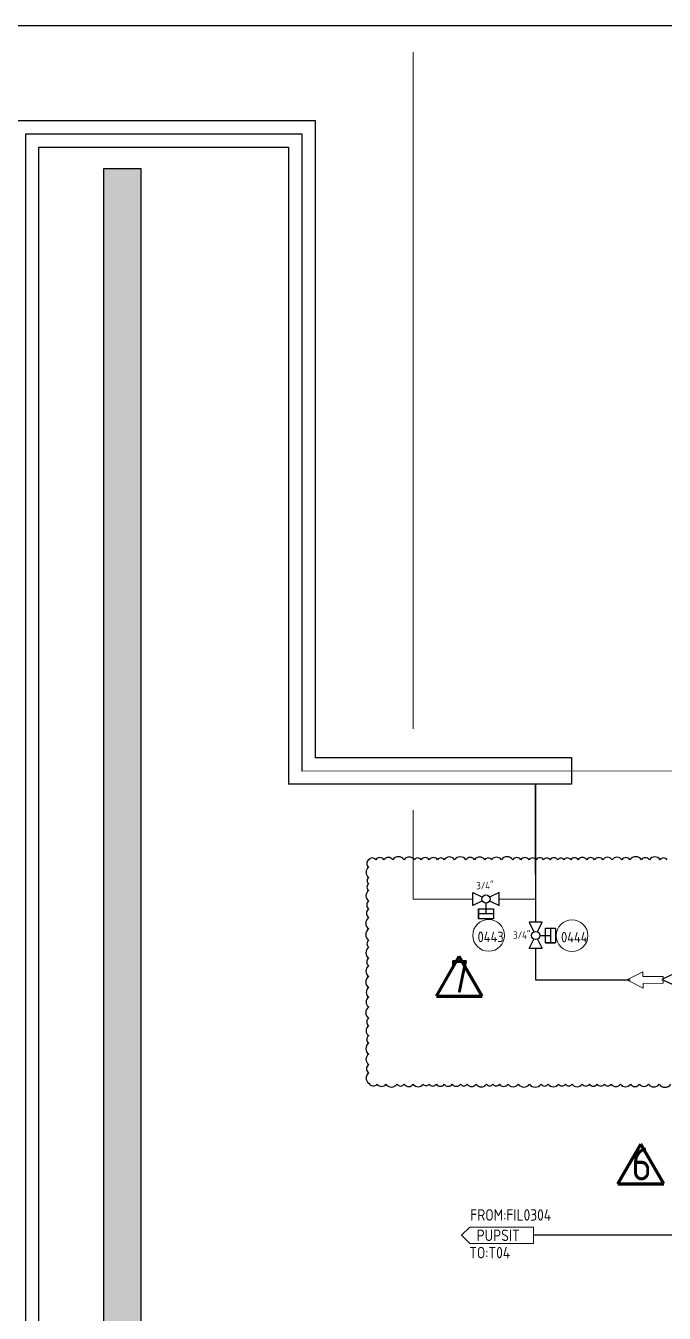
# Model space of a CAD drawing. Header units: millimetres. Extents: x -68339142 to 208, y -167 to 82456658.
# Drawn here: x -68326948 to -68326224, y 82448922 to 82450383 of the extents above; entities that cross this region are included whole.
import ezdxf
from ezdxf.enums import TextEntityAlignment as Align

# ---------------------------------------------------------------- set-up
doc = ezdxf.new("R2010")
doc.units = ezdxf.units.MM
doc.header["$MEASUREMENT"] = 0
for name, color, linetype, lineweight in [('06TEXT', 7, 'Continuous', 0), ('Modle', 161, 'Continuous', 70), ('图层09压缩空气CA', 4, 'Continuous', 15)]:
    doc.layers.add(name, color=color, linetype=linetype, lineweight=lineweight)
doc.layers.add('压缩空气', color=130, linetype='Continuous')
doc.layers.add('药液', color=210, linetype='Continuous')
doc.styles.add('MECTXT', font='romans.shx', dxfattribs={"width": 0.8, "bigfont": 'kunlun.shx'})
doc.styles.get("Standard").update_dxf_attribs({"font": 'gbenor.shx', "bigfont": 'gbcbig.shx'})

# ---------------------------------------------------------------- blocks, each defined once
blk = doc.blocks.new('*U548')
for p, q in [((-1.803, 0.177), (-0.425, 0.177)), ((-1.803, 0.177), (-1.803, -0.177)), ((-1.803, -0.177), (-0.425, -0.177))]:
    blk.add_line(p, q)
for points in [[(-0.425, 0.177), (-0.248, 0)], [(-0.425, -0.177), (-0.248, 0)]]:
    blk.add_lwpolyline(points)
at = {"style": 'MECTXT', "width": 0.8, "flags": 8}
for tag, p in [('LINE_1', (-1.741, 0.076)), ('LINE_3', (-1.741, -0.078))]:
    blk.add_attdef(tag, text='', height=0.1, dxfattribs=at).set_placement(p, align=Align.MIDDLE_LEFT)
blk = doc.blocks.new('*U459')
at = {"color": 0}
for p, q in [((5.6, 11.3), (-5.6, 11.3)), ((-5.6, 11.3), (-1.6, 3.1)), ((1.6, 3.1), (5.6, 11.3)), ((3.5, 0), (12.7, 0)), ((8.4, -6.3), (8.4, 6.3)), ((8.4, 6.3), (16.9, 6.3)), ((12.7, 6.3), (12.7, -6.3)), ((16.9, 6.3), (16.9, -6.3)), ((-5.6, -11.2), (-1.6, -3.1)), ((1.6, -3.1), (5.6, -11.2)), ((5.6, -11.2), (-5.6, -11.2))]:
    blk.add_line(p, q, dxfattribs=at)
blk.add_lwpolyline([(8.4, -6.3), (8.4, -6.3), (16.9, -6.3), (16.9, -6.3)], close=True, dxfattribs=at)
at = {"color": 1, "linetype": 'ByBlock', "lineweight": 9}
blk.add_circle((31.1, -0.2), 13.5, dxfattribs=at)
at = {"color": 0}
blk.add_circle((0, 0), 3.52, dxfattribs=at)
at = {"color": 1, "linetype": 'ByBlock', "lineweight": 9}
for tag, p, height, flags in [('YQJ_CODE', (24.1, 2.2), 9, 2), ('YQJ_ITEMID', (12.3, -9.3), 5, 1), ('YQJ_CLASS_NAME', (12.3, -15), 5, 1), ('供电电源', (13.4, -26.4), 5, 1), ('品牌', (13.5, -20.6), 5, 1), ('控制方式', (13.7, -33.1), 5, 1), ('输出信号类型2', (14, -46.4), 5, 1), ('输出信号类型1', (14.2, -39.4), 5, 1)]:
    blk.add_attdef(tag, p, '', height=height, dxfattribs=dict(at, flags=flags))
for tag, p, height in [('尺寸', (-19.1, -2.8), 6.3), ('YQJ_NO', (21.7, -5.9), 9)]:
    blk.add_attdef(tag, p, '', height=height, dxfattribs=at)
blk = doc.blocks.new('*U462')
at = {"color": 0}
for p, q in [((-11.3, -5.6), (-11.3, 5.6)), ((-11.3, 5.6), (-3.1, 1.6)), ((11.2, 5.6), (3.1, 1.6)), ((11.2, -5.6), (11.2, 5.6)), ((-3.1, -1.6), (-11.3, -5.6)), ((-6.3, -8.4), (6.3, -8.4)), ((0, -3.5), (0, -12.7)), ((3.1, -1.6), (11.2, -5.6)), ((6.3, -8.4), (6.3, -16.9)), ((6.3, -12.7), (-6.3, -12.7)), ((6.3, -16.9), (-6.3, -16.9))]:
    blk.add_line(p, q, dxfattribs=at)
blk.add_lwpolyline([(-6.3, -8.4), (-6.3, -8.4), (-6.3, -16.9), (-6.3, -16.9)], close=True, dxfattribs=at)
blk.add_circle((0, 0), 3.52, dxfattribs=at)
at = {"color": 1, "linetype": 'ByBlock', "lineweight": 9}
blk.add_circle((2.2, -31), 13.5, dxfattribs=at)
for tag, p, height in [('尺寸', (-8.2, 8.3), 6.3), ('YQJ_NO', (-7.1, -36.7), 9)]:
    blk.add_attdef(tag, p, '', height=height, dxfattribs=at)
for tag, p, height, flags in [('YQJ_ITEMID', (12.3, -9.3), 5, 1), ('YQJ_CLASS_NAME', (12.3, -15), 5, 1), ('YQJ_CODE', (-4.8, -28.6), 9, 2), ('供电电源', (13.4, -26.4), 5, 1), ('品牌', (13.5, -20.6), 5, 1), ('控制方式', (13.7, -33.1), 5, 1), ('输出信号类型2', (14, -46.4), 5, 1), ('输出信号类型1', (14.2, -39.4), 5, 1)]:
    blk.add_attdef(tag, p, '', height=height, dxfattribs=dict(at, flags=flags))
blk = doc.blocks.new('LINK_01')
at = {"color": 4}
blk.add_lwpolyline([(-155.2, 22.2), (-203.5, 0), (-153.4, -22.2), (0, -22.2), (0, 0), (0, 22.2), (-155.2, 22.2)], dxfattribs=at)
blk.add_attdef('ID', (-156.3, -12.4), '', height=27.2, dxfattribs=at)
blk = doc.blocks.new('Outlet_v1')
at = {"lineweight": 0}
for p, q in [((-82.6, -0.1), (-45.6, 18.5)), ((-45.6, 7.7), (-45.6, 18.5)), ((0, 7.7), (-45.6, 7.7)), ((0, -7.7), (0, 7.7)), ((-82.6, -0.1), (-45.5, -18.5)), ((0, -7.7), (-45.5, -7.8)), ((-45.5, -18.5), (-45.5, -7.8))]:
    blk.add_line(p, q, dxfattribs=at)

msp = doc.modelspace()

# ---------------------------------------------------------------- hatches: boundary and pattern name
at = {"linetype": 'ByBlock', "lineweight": -3, "ltscale": 4}
h = msp.add_hatch(dxfattribs=at)
h.set_pattern_fill('ANGLE', color=0, scale=4.4, style=0)
h.set_pattern_definition([(0, (-68485899.382, 82464247.718), (0, 30.734), [22.352, -8.382]), (90, (-68485899.382, 82464247.718), (-30.734, 2e-15), [22.352, -8.382])])
h.paths.add_polyline_path([(-68326817.18865, 82450220.27571), (-68326859.80626, 82450220.27571), (-68326859.80626, 82447525.97652), (-68326817.18865, 82447525.97652)])

# ---------------------------------------------------------------- linework, layer by layer
at = {"color": 4}
msp.add_line((-68325553.56274, 82450382.68559), (-68329357.58323, 82450382.69454), dxfattribs=at)
for p, q in [((-68326963.08818, 82450275.0377), (-68326619.98589, 82450275.0377)), ((-68326619.98589, 82450275.0377), (-68326619.98589, 82449551.95299)), ((-68326933.08818, 82448108.33763), (-68326933.08818, 82450245.0377)), ((-68326933.08818, 82450245.0377), (-68326649.98589, 82450245.0377)), ((-68326649.98589, 82450245.0377), (-68326649.98589, 82449521.94111)), ((-68326329.18224, 82449552.06816), (-68326619.98589, 82449551.95299)), ((-68326329.18225, 82449552.09924), (-68326329.17515, 82449522.03689)), ((-68326329.17515, 82449522.03689), (-68326649.98589, 82449521.94111)), ((-68326369.73051, 82449419.73043), (-68326369.77105, 82449522.08109))]:
    msp.add_line(p, q)
at = {"color": 6}
for p, q in [((-68326948.08818, 82448123.34018), (-68326948.08818, 82450260.0377)), ((-68326948.08818, 82450260.0377), (-68326634.98589, 82450260.0377))]:
    msp.add_line(p, q, dxfattribs=at)
at = {"color": 5}
for p, q in [((-68326369.77105, 82449522.08109), (-68326369.77105, 82449365.26596)), ((-68326369.77105, 82449335.31846), (-68326369.77105, 82449299.84234)), ((-68326369.77105, 82449299.84234), (-68326262.39482, 82449299.84234))]:
    msp.add_line(p, q, dxfattribs=at)
at = {"color": 3}
msp.add_line((-68325893.83903, 82449010.12236), (-68326371.98566, 82449010.12236), dxfattribs=at)
at = {"color": 0, "linetype": 'ByBlock', "lineweight": -3}
msp.add_lwpolyline([(-68326817.18865, 82450220.27571), (-68326859.80626, 82450220.27571), (-68326859.80626, 82447525.97652), (-68326817.18865, 82447525.97652)], close=True, dxfattribs=at)
msp.add_lwpolyline([(-68326220.65071, 82449436.27783, 0.52056705), (-68326228.48014, 82449436.27783, 0.52056705), (-68326240.71826, 82449436.27783, 0.52056705), (-68326249.65551, 82449436.27783, 0.52056705), (-68326262.72821, 82449436.27783, 0.52056705), (-68326272.00848, 82449436.27783, 0.52056705), (-68326282.88853, 82449436.27783, 0.52056705), (-68326293.44, 82449436.27783, 0.52056705), (-68326302.81244, 82449436.27783, 0.52056705), (-68326311.8093, 82449436.27783, 0.52056705), (-68326321.55874, 82449436.27783, 0.52056705), (-68326329.8435, 82449436.27783, 0.52056705), (-68326337.79683, 82449436.27783, 0.52056705), (-68326344.62687, 82449436.27783, 0.52056705), (-68326353.38955, 82449436.27783, 0.52056705), (-68326360.70178, 82449436.27783, 0.52056705), (-68326369.21665, 82449436.27783, 0.52056705), (-68326377.22532, 82449436.27783, 0.52056705), (-68326386.48117, 82449436.27783, 0.52056705), (-68326395.70997, 82449436.27783, 0.52056705), (-68326408.50903, 82449436.27783, 0.52056705), (-68326419.56832, 82449436.27783, 0.52056705), (-68326427.28991, 82449436.27783, 0.52056705), (-68326438.95877, 82449436.27783, 0.52056705), (-68326448.85592, 82449436.27783, 0.52056705), (-68326461.57644, 82449436.27783, 0.52056705), (-68326473.48049, 82449436.27783, 0.52056705), (-68326481.0033, 82449436.27783, 0.52056705), (-68326490.43902, 82449436.27783, 0.52056705), (-68326499.66069, 82449436.27783, 0.52056705), (-68326507.45248, 82449436.27783, 0.52056705), (-68326518.91096, 82449436.27783, 0.52056705), (-68326531.75599, 82449436.27783, 0.52056705), (-68326541.72924, 82449436.27783, 0.52056705), (-68326551.11368, 82449436.27783, 0.52056705), (-68326559.07249, 82449436.27783, 0.52056705), (-68326559.07249, 82449427.73244, 0.52056705), (-68326559.07249, 82449416.0288, 0.52056705), (-68326559.07249, 82449408.86549, 0.52056705), (-68326559.07249, 82449401.39151, 0.52056705), (-68326559.07249, 82449389.40119, 0.52056705), (-68326559.07249, 82449380.52336, 0.52056705), (-68326559.07249, 82449370.62499, 0.52056705), (-68326559.07249, 82449357.8123, 0.52056705), (-68326559.07249, 82449344.7461, 0.52056705), (-68326559.07249, 82449336.86785, 0.52056705), (-68326559.07249, 82449324.49687, 0.52056705), (-68326559.07249, 82449316.00031, 0.52056705), (-68326559.07249, 82449303.86147, 0.52056705), (-68326559.07249, 82449291.19772, 0.52056705), (-68326559.07249, 82449280.32499, 0.52056705), (-68326559.07249, 82449269.17576, 0.52056705), (-68326559.07249, 82449256.33032, 0.52056705), (-68326559.07249, 82449247.8594, 0.52056705), (-68326559.07249, 82449236.61394, 0.52056705), (-68326559.07249, 82449228.02664, 0.52056705), (-68326559.07249, 82449215.65098, 0.52056705), (-68326559.07249, 82449203.84398, 0.52056705), (-68326559.07249, 82449194.10348, 0.52056705), (-68326559.07249, 82449182.69506, 0.52056705), (-68326549.32051, 82449181.56637, 0.52056705), (-68326539.59792, 82449181.56637, 0.52056705), (-68326526.90304, 82449181.56637, 0.52056705), (-68326518.77148, 82449181.56637, 0.52056705), (-68326508.55572, 82449181.56637, 0.52056705), (-68326497.47506, 82449181.56637, 0.52056705), (-68326490.5793, 82449181.56637, 0.52056705), (-68326482.31244, 82449181.56637, 0.52056705), (-68326473.41467, 82449181.56637, 0.52056705), (-68326464.22494, 82449181.56637, 0.52056705), (-68326455.04558, 82449181.56637, 0.52056705), (-68326447.35369, 82449181.56637, 0.52056705), (-68326437.20934, 82449181.56637, 0.52056705), (-68326425.36206, 82449181.56637, 0.52056705), (-68326418.23008, 82449181.56637, 0.52056705), (-68326410.85824, 82449181.56637, 0.52056705), (-68326400.98123, 82449181.56637, 0.52056705), (-68326389.48104, 82449181.56637, 0.52056705), (-68326376.70192, 82449181.56637, 0.52056705), (-68326363.56472, 82449181.56637, 0.52056705), (-68326355.33896, 82449181.56637, 0.52056705), (-68326343.77509, 82449181.56637, 0.52056705), (-68326335.98372, 82449181.56637, 0.52056705), (-68326328.42876, 82449181.56637, 0.52056705), (-68326317.01708, 82449181.56637, 0.52056705), (-68326308.74208, 82449181.56637, 0.52056705), (-68326299.98042, 82449181.56637, 0.52056705), (-68326291.70685, 82449181.56637, 0.52056705), (-68326284.15942, 82449181.56637, 0.52056705), (-68326273.37235, 82449181.56637, 0.52056705), (-68326262.28823, 82449181.56637, 0.52056705), (-68326251.74246, 82449181.56637, 0.52056705), (-68326241.84124, 82449181.56637, 0.52056705), (-68326229.62488, 82449181.56637, 0.52056705), (-68326216.30742, 82449181.56637, 0.52056705)], format="xyb")
at = {"layer": 'Modle'}
for p, q in [((-68326482.27055, 82449281.46984), (-68326456.34902, 82449326.36726)), ((-68326430.42748, 82449281.46984), (-68326456.34902, 82449326.36726)), ((-68326482.27055, 82449281.46984), (-68326430.42748, 82449281.46984)), ((-68326276.32541, 82449068.57228), (-68326250.40388, 82449113.46969)), ((-68326224.48234, 82449068.57228), (-68326250.40388, 82449113.46969)), ((-68326276.32541, 82449068.57228), (-68326224.48234, 82449068.57228))]:
    msp.add_line(p, q, dxfattribs=at)
at = {"layer": '压缩空气', "lineweight": 9}
for p, q in [((-68326508.6026, 82449584.64413), (-68326508.6026, 82450352.68784)), ((-68326508.6026, 82449391.68436), (-68326508.6026, 82449492.49575)), ((-68326508.6026, 82449391.68436), (-68326441.03932, 82449391.68436)), ((-68326411.05555, 82449391.68436), (-68326369.77105, 82449391.68436))]:
    msp.add_line(p, q, dxfattribs=at)
at = {"layer": '药液', "color": 6, "linetype": 'ByBlock', "lineweight": -3}
for p, q in [((-68326634.98589, 82450260.0377), (-68326634.98589, 82449536.94705)), ((-68326385.90448, 82449537.0457), (-68326385.90448, 82449537.03976))]:
    msp.add_line(p, q, dxfattribs=at)
at = {"layer": '药液', "color": 6, "lineweight": 9}
for p, q in [((-68326400.90448, 82449552.03976), (-68326400.91042, 82449552.03976)), ((-68326129.65393, 82449537.14719), (-68326634.98589, 82449536.94705))]:
    msp.add_line(p, q, dxfattribs=at)

# ---------------------------------------------------------------- block references
ref = msp.add_blockref('*U462', (-68326426.04743, 82449391.68436), dxfattribs=dict(xscale=1.332611986045726, yscale=1.332611986045726, zscale=1.332611986045726))
ref.add_attrib('YQJ_NO', '0443', (-68326435.56611, 82449342.72905), dxfattribs={"color": 1, "linetype": 'ByBlock', "lineweight": 9, "height": 11.993508})
ref.add_attrib('尺寸', '3/4"', (-68326436.96633, 82449402.74696), dxfattribs={"color": 1, "linetype": 'ByBlock', "lineweight": 9, "height": 8.395456})
ref = msp.add_blockref('*U459', (-68326369.77104, 82449350.29221), dxfattribs=dict(xscale=1.331, yscale=1.331, zscale=1.331))
ref.add_attrib('YQJ_NO', '0444', (-68326340.87191, 82449342.42646), dxfattribs={"color": 1, "linetype": 'ByBlock', "lineweight": 9, "height": 11.979})
ref.add_attrib('尺寸', '3/4"', (-68326395.15449, 82449346.58389), dxfattribs={"color": 1, "linetype": 'ByBlock', "lineweight": 9, "height": 8.3853})
at = {"xscale": 0.5, "yscale": 0.5}
msp.add_blockref('Outlet_v1', (-68326225.13728, 82449299.85956), dxfattribs=at)
at = {"xscale": 0.3, "yscale": 0.3}
msp.add_blockref('LINK_01', (-68326165.49247, 82449300.35839), dxfattribs=at).add_auto_attribs({'ID': 'CWR-4'})
at = {"layer": '图层09压缩空气CA', "lineweight": 9}
ref = msp.add_blockref('*U548', (-68326466.91589, 82449010.12236), dxfattribs=dict(at, xscale=-52.64624639118907, yscale=52.64624639118907, zscale=52.64624639119012))
ref.add_attrib('LINE_1', 'PUPSIT', dxfattribs={"layer": '0', "height": 13}).set_placement((-68326436.61198, 82449010.05296), align=Align.MIDDLE_LEFT)
ref.add_attrib('LINE_2', 'FROM:FIL0304', dxfattribs={"layer": '06TEXT', "height": 13}).set_placement((-68326443.927, 82449039.66626), align=Align.TOP_LEFT)
ref.add_attrib('LINE_3', 'TO:T04', (-68326445.08517, 82448983.9203), dxfattribs={"layer": '06TEXT', "height": 13})

# ---------------------------------------------------------------- texts
at = {"layer": 'Modle'}
for s, p in [('7', (-68326466.94897, 82449285.3213)), ('6', (-68326261.00383, 82449072.42374))]:
    msp.add_text(s, height=37.2908, dxfattribs=at).set_placement(p)

doc.saveas('drawing.dxf')
